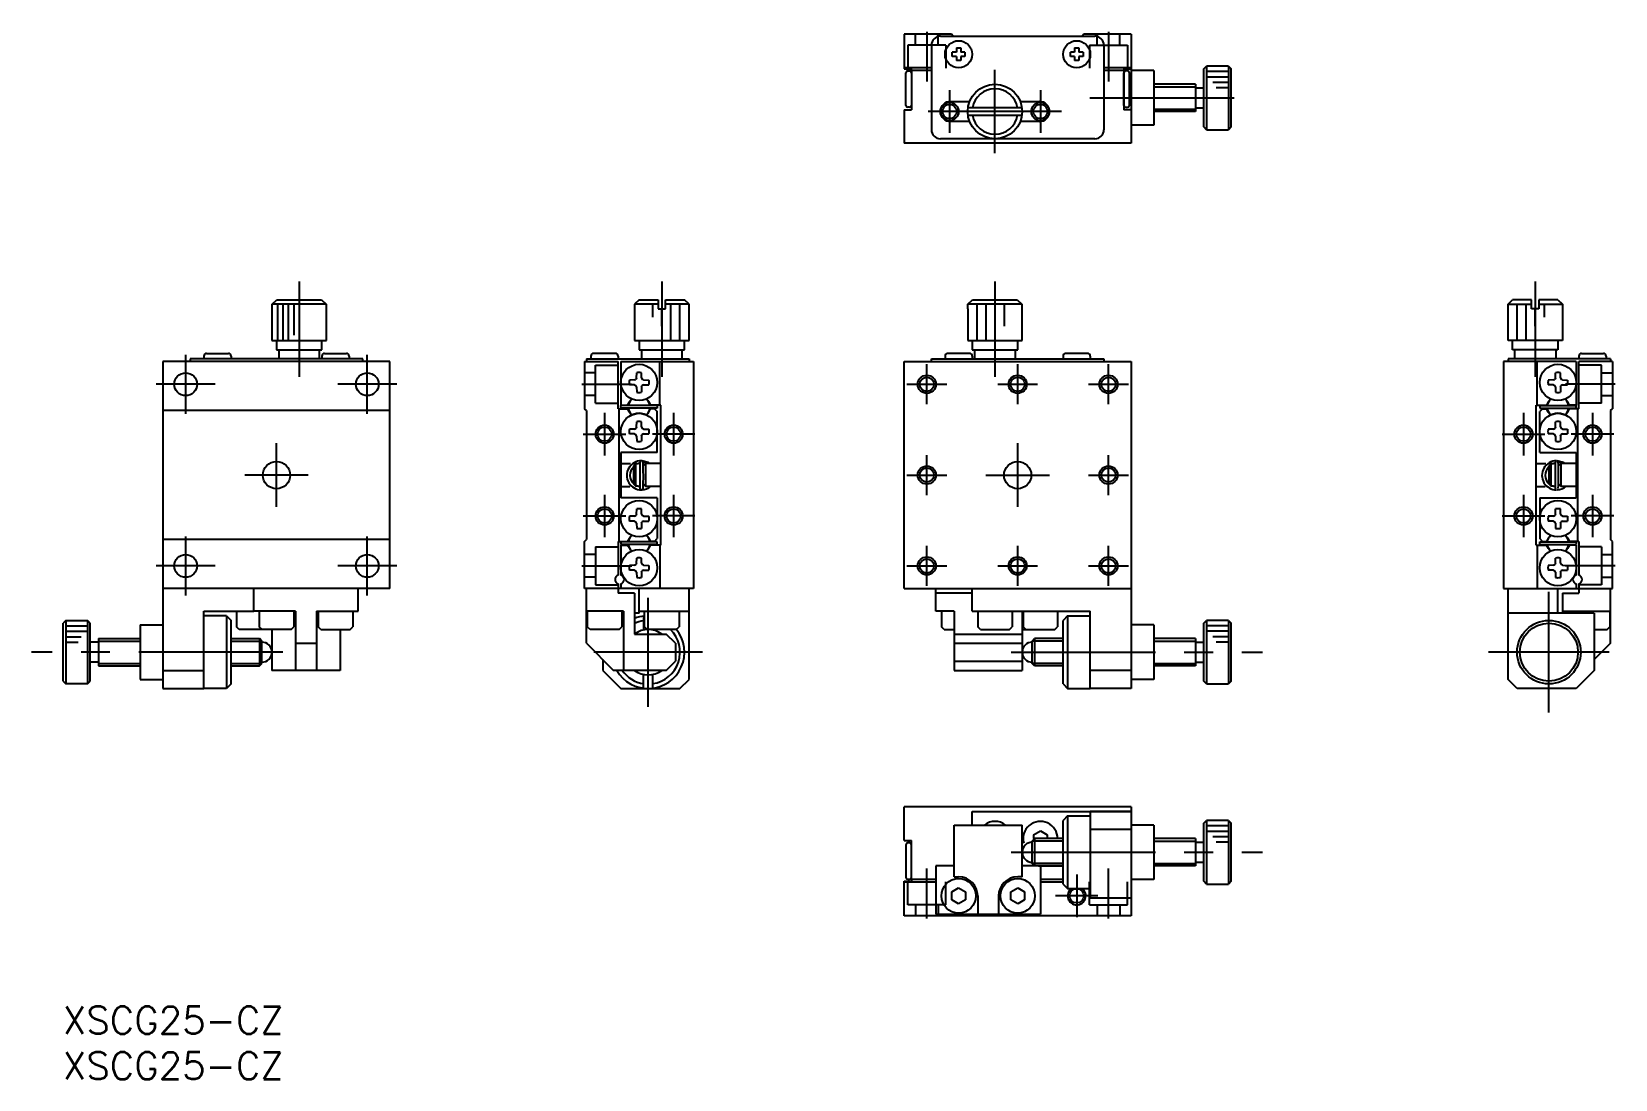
# Model space of a CAD drawing. Extents: x -3 to 171, y -8 to 107.
import ezdxf

# ---------------------------------------------------------------- set-up
doc = ezdxf.new("R2010")
doc.units = 0
doc.header["$LTSCALE"] = 0.5
doc.linetypes.add('CENTER', pattern=[50.8, 31.75, -6.35, 6.35, -6.35])
doc.linetypes.add('DASHED', pattern=[19.05, 12.7, -6.35])
for name, color, linetype in [('MSM_CENTER', 1, 'CENTER'), ('MSM_CONTINUOUS', 7, 'CONTINUOUS'), ('MSM_DASHED', 4, 'DASHED'), ('MSM_NARROW', 5, 'CONTINUOUS'), ('MSM_PART_NUMBER', 7, 'CONTINUOUS')]:
    doc.layers.add(name, color=color, linetype=linetype)
doc.styles.get("Standard").update_dxf_attribs({"font": 'txt.shx', "height": 3, "bigfont": 'bigfont.shx'})

# ---------------------------------------------------------------- blocks, each defined once
blk = doc.blocks.new('*U11')
at = {"layer": 'MSM_PART_NUMBER'}
blk.add_text('XSCG25-CZ', height=3, dxfattribs=at).set_placement((0, -3))
blk = doc.blocks.new('*U12')
at = {"layer": 'MSM_PART_NUMBER'}
blk.add_text('XSCG25-CZ', height=3, dxfattribs=at).set_placement((0, -8))

msp = doc.modelspace()

# ---------------------------------------------------------------- linework, layer by layer
at = {"layer": 'MSM_CENTER'}
for p, q in [((95.12, 107.35), (95.12, 101.86)), ((115.12, 107.35), (115.12, 101.86)), ((102.62, 93.96), (102.62, 103.16)), ((97.62, 100.9), (97.62, 96.22)), ((107.62, 100.9), (107.62, 96.22)), ((113.07, 100.06), (131.62, 100.06)), ((109.96, 98.56), (95.27, 98.56)), ((26, 79.83), (26, 69.33)), ((65.93, 79.83), (65.93, 69.33)), ((102.62, 79.83), (102.62, 69.33)), ((162.12, 79.83), (162.12, 69.33)), ((13.5, 65.28), (13.5, 71.78)), ((33.5, 65.28), (33.5, 71.78)), ((95.12, 66.33), (95.12, 70.73)), ((105.12, 66.33), (105.12, 70.73)), ((115.12, 66.33), (115.12, 70.73)), ((16.75, 68.53), (10.25, 68.53)), ((36.75, 68.53), (30.25, 68.53)), ((57.11, 68.53), (62.61, 68.53)), ((92.92, 68.53), (97.32, 68.53)), ((102.92, 68.53), (107.32, 68.53)), ((112.92, 68.53), (117.32, 68.53)), ((170.93, 68.53), (165.44, 68.53)), ((59.63, 65.37), (59.63, 60.69)), ((67.23, 65.37), (67.23, 60.69)), ((160.82, 65.37), (160.82, 60.69)), ((168.42, 65.37), (168.42, 60.69)), ((57.29, 63.03), (61.98, 63.03)), ((69.58, 63.03), (64.89, 63.03)), ((158.47, 63.03), (163.16, 63.03)), ((170.76, 63.03), (166.07, 63.03)), ((23.5, 55.03), (23.5, 62.03)), ((105.12, 55.03), (105.12, 62.03)), ((95.12, 56.33), (95.12, 60.73)), ((115.12, 56.33), (115.12, 60.73)), ((27, 58.53), (20, 58.53)), ((92.92, 58.53), (97.32, 58.53)), ((101.62, 58.53), (108.62, 58.53)), ((112.92, 58.53), (117.32, 58.53)), ((59.63, 56.37), (59.63, 51.69)), ((67.23, 56.37), (67.23, 51.69)), ((160.82, 56.37), (160.82, 51.69)), ((168.42, 56.37), (168.42, 51.69)), ((57.29, 54.03), (61.98, 54.03)), ((69.58, 54.03), (64.89, 54.03)), ((158.47, 54.03), (163.16, 54.03)), ((170.76, 54.03), (166.07, 54.03)), ((13.5, 45.28), (13.5, 51.78)), ((33.5, 45.28), (33.5, 51.78)), ((95.12, 46.33), (95.12, 50.73)), ((105.12, 46.33), (105.12, 50.73)), ((115.12, 46.33), (115.12, 50.73)), ((16.75, 48.53), (10.25, 48.53)), ((36.75, 48.53), (30.25, 48.53)), ((57.14, 48.53), (62.63, 48.53)), ((92.92, 48.53), (97.32, 48.53)), ((102.92, 48.53), (107.32, 48.53)), ((112.92, 48.53), (117.32, 48.53)), ((170.91, 48.53), (165.42, 48.53)), ((163.62, 32.38), (163.62, 45.68)), ((64.43, 33.03), (64.43, 45.03)), ((24.21, 39.03), (-3.46, 39.03)), ((70.43, 39.03), (58.43, 39.03)), ((104.41, 39.03), (132.07, 39.03)), ((170.27, 39.03), (156.97, 39.03)), ((104.41, 17), (132.07, 17)), ((95.12, 9.71), (95.12, 15.2)), ((111.62, 14.54), (111.62, 9.86)), ((115.12, 9.71), (115.12, 15.2)), ((113.96, 12.2), (109.27, 12.2))]:
    msp.add_line(p, q, dxfattribs=at)
at = {"layer": 'MSM_CONTINUOUS'}
for p, q in [((92.62, 107.06), (92.62, 103.26)), ((97.82, 107.06), (92.62, 107.06)), ((96.62, 106.86), (113.62, 106.86)), ((98.02, 106.86), (97.82, 107.06)), ((112.42, 107.06), (112.22, 106.86)), ((117.62, 107.06), (112.42, 107.06)), ((117.62, 107.06), (117.62, 95.06)), ((95.62, 105.86), (95.62, 96.56)), ((97.92, 104.61), (97.92, 105.11)), ((98.37, 105.11), (97.92, 105.11)), ((98.37, 105.56), (98.37, 105.11)), ((98.37, 105.56), (98.87, 105.56)), ((98.87, 105.56), (98.87, 105.11)), ((99.32, 105.11), (98.87, 105.11)), ((99.32, 105.11), (99.32, 104.61)), ((110.92, 104.61), (110.92, 105.11)), ((111.37, 105.11), (110.92, 105.11)), ((111.37, 105.56), (111.87, 105.56)), ((111.37, 105.56), (111.37, 105.11)), ((111.87, 105.56), (111.87, 105.11)), ((112.32, 105.11), (111.87, 105.11)), ((112.32, 105.11), (112.32, 104.61)), ((114.62, 105.86), (114.62, 96.56)), ((95.62, 103.36), (92.62, 103.36)), ((92.62, 103.26), (93.42, 103.26)), ((93.02, 103.03), (93.22, 103.03)), ((93.42, 103.06), (93.42, 103.26)), ((95.62, 103.06), (93.42, 103.06)), ((93.42, 103.06), (93.42, 98.76)), ((98.37, 104.61), (97.92, 104.61)), ((98.37, 104.61), (98.37, 104.16)), ((98.87, 104.16), (98.37, 104.16)), ((99.32, 104.61), (98.87, 104.61)), ((98.87, 104.61), (98.87, 104.16)), ((111.37, 104.61), (110.92, 104.61)), ((111.37, 104.61), (111.37, 104.16)), ((111.87, 104.16), (111.37, 104.16)), ((112.32, 104.61), (111.87, 104.61)), ((111.87, 104.61), (111.87, 104.16)), ((117.62, 103.36), (114.62, 103.36)), ((116.82, 103.06), (114.62, 103.06)), ((116.82, 103.26), (117.62, 103.26)), ((116.82, 103.26), (116.82, 98.76)), ((117.22, 103.03), (117.02, 103.03)), ((120.12, 103.06), (117.62, 103.06)), ((120.12, 103.06), (120.12, 97.06)), ((125.62, 103.26), (125.92, 103.56)), ((125.62, 96.86), (125.62, 103.26)), ((125.92, 103.56), (125.92, 96.56)), ((128.32, 103.56), (125.92, 103.56)), ((128.32, 103.56), (128.32, 96.56)), ((128.32, 103.56), (128.62, 103.26)), ((128.62, 96.86), (128.62, 103.26)), ((92.82, 99.23), (92.82, 102.83)), ((116.82, 99.23), (116.82, 102.83)), ((117.42, 99.23), (117.42, 102.83)), ((124.72, 101.56), (120.12, 101.56)), ((124.72, 101.56), (124.72, 98.56)), ((124.72, 101.16), (125.62, 101.16)), ((97.72, 99.66), (99.82, 99.66)), ((105.41, 99.66), (107.52, 99.66)), ((92.62, 98.76), (93.42, 98.76)), ((92.62, 98.76), (92.62, 95.06)), ((93.22, 99.03), (93.02, 99.03)), ((105.59, 98.96), (99.64, 98.96)), ((99.64, 98.16), (105.59, 98.16)), ((117.62, 98.76), (116.82, 98.76)), ((117.02, 99.03), (117.22, 99.03)), ((124.72, 98.56), (120.12, 98.56)), ((124.72, 98.96), (125.62, 98.96)), ((99.82, 97.46), (97.72, 97.46)), ((107.52, 97.46), (105.41, 97.46)), ((120.12, 97.06), (117.62, 97.06)), ((125.92, 96.56), (125.62, 96.86)), ((125.92, 96.56), (128.32, 96.56)), ((128.62, 96.86), (128.32, 96.56)), ((117.62, 95.06), (92.62, 95.06)), ((113.62, 95.56), (96.62, 95.56)), ((23, 76.83), (23, 73.33)), ((23, 76.83), (23.03, 76.83)), ((23.03, 77.33), (23.53, 77.83)), ((28.97, 77.33), (23.03, 77.33)), ((23.03, 76.83), (23.03, 77.33)), ((23.53, 77.83), (28.47, 77.83)), ((28.47, 77.83), (28.97, 77.33)), ((28.97, 77.33), (28.97, 76.83)), ((28.97, 76.83), (29, 76.83)), ((29, 73.33), (29, 76.83)), ((63.43, 77.83), (62.93, 77.33)), ((62.93, 77.33), (62.93, 73.33)), ((65.53, 77.33), (62.93, 77.33)), ((63.43, 77.83), (65.53, 77.83)), ((65.53, 77.83), (65.53, 76.83)), ((65.53, 76.83), (66.33, 76.83)), ((66.33, 77.83), (68.43, 77.83)), ((66.33, 76.83), (66.33, 77.83)), ((68.93, 77.33), (66.33, 77.33)), ((68.93, 77.33), (68.43, 77.83)), ((68.93, 73.33), (68.93, 77.33)), ((99.62, 76.83), (99.62, 73.33)), ((99.62, 76.83), (99.64, 76.83)), ((99.64, 77.33), (100.15, 77.83)), ((105.59, 77.33), (99.64, 77.33)), ((99.64, 76.83), (99.64, 77.33)), ((100.15, 77.83), (105.08, 77.83)), ((105.08, 77.83), (105.59, 77.33)), ((105.59, 77.33), (105.59, 76.83)), ((105.59, 76.83), (105.62, 76.83)), ((105.62, 73.33), (105.62, 76.83)), ((159.12, 77.33), (159.62, 77.83)), ((159.12, 73.33), (159.12, 77.33)), ((159.12, 77.33), (161.72, 77.33)), ((161.72, 77.83), (159.62, 77.83)), ((161.72, 76.83), (161.72, 77.83)), ((162.52, 76.83), (161.72, 76.83)), ((164.62, 77.83), (162.52, 77.83)), ((162.52, 77.83), (162.52, 76.83)), ((162.52, 77.33), (165.12, 77.33)), ((164.62, 77.83), (165.12, 77.33)), ((165.12, 77.33), (165.12, 73.33)), ((23, 73.33), (29, 73.33)), ((23.5, 73.33), (23.5, 72.33)), ((28.5, 72.33), (28.5, 73.33)), ((62.93, 73.33), (68.93, 73.33)), ((63.43, 73.33), (63.43, 72.33)), ((68.43, 72.33), (68.43, 73.33)), ((99.62, 73.33), (105.62, 73.33)), ((100.12, 73.33), (100.12, 72.33)), ((105.12, 72.33), (105.12, 73.33)), ((165.12, 73.33), (159.12, 73.33)), ((159.62, 72.33), (159.62, 73.33)), ((164.62, 73.33), (164.62, 72.33)), ((15.5, 71.63), (15.5, 71.33)), ((15.8, 71.93), (18.2, 71.93)), ((18.5, 71.63), (18.5, 71.33)), ((23.5, 72.33), (28.5, 72.33)), ((23.75, 72.33), (23.75, 71.33)), ((28.25, 71.33), (28.25, 72.33)), ((28.5, 71.63), (28.5, 71.33)), ((28.8, 71.93), (31.2, 71.93)), ((31.5, 71.63), (31.5, 71.33)), ((58.13, 71.63), (58.13, 71.33)), ((60.83, 71.93), (58.43, 71.93)), ((61.13, 71.63), (61.13, 71.33)), ((63.43, 72.33), (68.43, 72.33)), ((63.68, 72.33), (63.68, 71.33)), ((68.18, 71.33), (68.18, 72.33)), ((97.12, 71.63), (97.12, 71.33)), ((99.82, 71.93), (97.42, 71.93)), ((100.12, 72.33), (105.12, 72.33)), ((100.12, 71.63), (100.12, 71.33)), ((100.37, 72.33), (100.37, 71.33)), ((104.87, 71.33), (104.87, 72.33)), ((110.12, 71.63), (110.12, 71.33)), ((112.82, 71.93), (110.42, 71.93)), ((113.12, 71.63), (113.12, 71.33)), ((164.62, 72.33), (159.62, 72.33)), ((159.87, 71.33), (159.87, 72.33)), ((164.37, 72.33), (164.37, 71.33)), ((166.92, 71.63), (166.92, 71.33)), ((167.22, 71.93), (169.62, 71.93)), ((169.92, 71.63), (169.92, 71.33)), ((11, 71.03), (11, 35.03)), ((36, 71.03), (11, 71.03)), ((14, 71.33), (14, 71.03)), ((33, 71.33), (14, 71.33)), ((33, 71.03), (33, 71.33)), ((36, 46.03), (36, 71.03)), ((57.43, 71.03), (61.13, 71.03)), ((57.43, 71.03), (57.43, 65.83)), ((57.63, 71.33), (57.63, 71.03)), ((57.63, 71.33), (68.93, 71.33)), ((61.13, 65.83), (61.13, 71.03)), ((61.43, 71.03), (69.43, 71.03)), ((61.43, 71.03), (61.43, 66.23)), ((63.16, 69.23), (63.17, 69.8)), ((63.7, 69.23), (63.69, 69.8)), ((65.73, 66.23), (65.73, 71.03)), ((68.93, 71.33), (68.93, 71.03)), ((69.43, 71.03), (69.43, 46.03)), ((92.62, 71.03), (117.62, 71.03)), ((92.62, 46.03), (92.62, 71.03)), ((95.62, 71.03), (95.62, 71.33)), ((95.62, 71.33), (114.62, 71.33)), ((114.62, 71.33), (114.62, 71.03)), ((117.62, 71.03), (117.62, 35.03)), ((166.62, 71.03), (158.62, 71.03)), ((158.62, 71.03), (158.62, 46.03)), ((159.12, 71.33), (159.12, 71.03)), ((170.42, 71.33), (159.12, 71.33)), ((162.32, 66.23), (162.32, 71.03)), ((164.35, 69.23), (164.36, 69.8)), ((164.89, 69.23), (164.88, 69.8)), ((166.62, 71.03), (166.62, 66.23)), ((170.62, 71.03), (166.92, 71.03)), ((166.92, 65.83), (166.92, 71.03)), ((170.42, 71.33), (170.42, 71.03)), ((170.62, 71.03), (170.62, 65.83)), ((62.93, 69), (62.36, 68.99)), ((62.93, 68.46), (62.36, 68.47)), ((62.93, 69), (63.09, 69.07)), ((62.93, 68.46), (63.09, 68.39)), ((63.16, 69.23), (63.09, 69.07)), ((63.16, 68.23), (63.09, 68.39)), ((63.16, 68.23), (63.17, 67.66)), ((63.7, 68.23), (63.69, 67.66)), ((63.7, 69.23), (63.77, 69.07)), ((63.7, 68.23), (63.77, 68.39)), ((63.93, 69), (63.77, 69.07)), ((63.93, 68.46), (63.77, 68.39)), ((63.93, 69), (64.5, 68.99)), ((63.93, 68.46), (64.5, 68.47)), ((164.11, 69), (163.55, 68.99)), ((164.11, 68.46), (163.55, 68.47)), ((164.11, 69), (164.27, 69.07)), ((164.11, 68.46), (164.27, 68.39)), ((164.35, 69.23), (164.27, 69.07)), ((164.35, 68.23), (164.27, 68.39)), ((164.35, 68.23), (164.36, 67.66)), ((164.89, 68.23), (164.88, 67.66)), ((164.89, 69.23), (164.96, 69.07)), ((164.89, 68.23), (164.96, 68.39)), ((165.12, 69), (164.96, 69.07)), ((165.12, 68.46), (164.96, 68.39)), ((165.12, 69), (165.68, 68.99)), ((165.12, 68.46), (165.68, 68.47)), ((62.17, 66.23), (62.4, 66.63)), ((64.47, 66.63), (64.7, 66.23)), ((163.58, 66.63), (163.35, 66.23)), ((165.88, 66.23), (165.65, 66.63)), ((36, 65.63), (11, 65.63)), ((57.63, 65.63), (57.43, 65.83)), ((57.63, 65.63), (57.63, 51.43)), ((61.13, 65.83), (62.17, 65.83)), ((61.23, 51.23), (61.23, 65.83)), ((61.43, 66.23), (62.17, 66.23)), ((61.43, 65.88), (61.43, 66.18)), ((65.43, 66.18), (61.43, 66.18)), ((65.43, 65.88), (61.43, 65.88)), ((62.4, 65.43), (62.17, 65.83)), ((64.47, 65.43), (64.7, 65.83)), ((65.83, 66.23), (64.7, 66.23)), ((65.13, 65.83), (64.7, 65.83)), ((65.13, 65.83), (65.43, 65.53)), ((65.43, 66.18), (65.43, 65.88)), ((65.43, 61.03), (65.43, 65.53)), ((65.83, 50.83), (65.83, 66.23)), ((162.22, 66.23), (163.35, 66.23)), ((162.22, 50.83), (162.22, 66.23)), ((162.62, 66.18), (162.62, 65.88)), ((162.62, 66.18), (166.62, 66.18)), ((162.62, 65.88), (166.62, 65.88)), ((162.92, 65.83), (162.62, 65.53)), ((162.62, 61.03), (162.62, 65.53)), ((162.92, 65.83), (163.35, 65.83)), ((163.58, 65.43), (163.35, 65.83)), ((165.65, 65.43), (165.88, 65.83)), ((166.62, 66.23), (165.88, 66.23)), ((166.92, 65.83), (165.88, 65.83)), ((166.62, 65.88), (166.62, 66.18)), ((166.82, 51.23), (166.82, 65.83)), ((170.42, 65.63), (170.62, 65.83)), ((170.42, 65.63), (170.42, 51.43)), ((62.93, 63.6), (62.36, 63.59)), ((62.93, 63.06), (62.36, 63.07)), ((62.93, 63.6), (63.09, 63.67)), ((62.93, 63.06), (63.09, 62.99)), ((63.16, 63.83), (63.09, 63.67)), ((63.16, 62.83), (63.09, 62.99)), ((63.16, 63.83), (63.17, 64.4)), ((63.16, 62.83), (63.17, 62.26)), ((63.7, 63.83), (63.69, 64.4)), ((63.7, 62.83), (63.69, 62.26)), ((63.7, 63.83), (63.77, 63.67)), ((63.7, 62.83), (63.77, 62.99)), ((63.93, 63.6), (63.77, 63.67)), ((63.93, 63.06), (63.77, 62.99)), ((63.93, 63.6), (64.5, 63.59)), ((63.93, 63.06), (64.5, 63.07)), ((164.11, 63.6), (163.55, 63.59)), ((164.11, 63.06), (163.55, 63.07)), ((164.11, 63.6), (164.27, 63.67)), ((164.11, 63.06), (164.27, 62.99)), ((164.35, 63.83), (164.27, 63.67)), ((164.35, 62.83), (164.27, 62.99)), ((164.35, 63.83), (164.36, 64.4)), ((164.35, 62.83), (164.36, 62.26)), ((164.89, 63.83), (164.88, 64.4)), ((164.89, 62.83), (164.88, 62.26)), ((164.89, 63.83), (164.96, 63.67)), ((164.89, 62.83), (164.96, 62.99)), ((165.12, 63.6), (164.96, 63.67)), ((165.12, 63.06), (164.96, 62.99)), ((165.12, 63.6), (165.68, 63.59)), ((165.12, 63.06), (165.68, 63.07)), ((61.43, 61.03), (61.43, 56.03)), ((65.43, 61.03), (61.43, 61.03)), ((62.49, 59.78), (61.43, 59.78)), ((63.03, 59.75), (62.83, 59.54)), ((62.83, 59.54), (62.83, 57.56)), ((63.03, 59.75), (63.03, 57.35)), ((63.33, 59.75), (63.03, 59.75)), ((63.33, 59.8), (63.33, 59.75)), ((63.53, 59.8), (63.33, 59.8)), ((63.54, 60), (63.52, 59.88)), ((63.52, 59.88), (63.52, 59.8)), ((63.53, 59.89), (63.53, 57.11)), ((63.54, 59.8), (63.53, 59.8)), ((63.53, 59.8), (63.53, 57.3)), ((63.61, 60.08), (63.54, 60)), ((63.71, 60.1), (63.61, 60.08)), ((63.81, 60.06), (63.71, 60.1)), ((64.42, 59.91), (63.73, 60.1)), ((63.87, 59.98), (63.81, 60.06)), ((63.89, 59.89), (63.88, 59.89)), ((63.93, 59.91), (63.89, 59.89)), ((64.13, 59.8), (63.89, 59.56)), ((63.96, 59.92), (63.93, 59.91)), ((63.99, 59.93), (63.96, 59.92)), ((64.02, 59.94), (63.99, 59.93)), ((64.05, 59.94), (64.02, 59.94)), ((64.09, 59.95), (64.05, 59.94)), ((64.12, 59.95), (64.09, 59.95)), ((64.15, 59.95), (64.12, 59.95)), ((64.13, 59.8), (64.13, 57.3)), ((65.83, 59.8), (64.13, 59.8)), ((64.19, 59.95), (64.15, 59.95)), ((64.22, 59.95), (64.19, 59.95)), ((64.25, 59.95), (64.22, 59.95)), ((64.29, 59.95), (64.25, 59.95)), ((64.32, 59.94), (64.29, 59.95)), ((64.35, 59.93), (64.32, 59.94)), ((64.38, 59.92), (64.35, 59.93)), ((64.41, 59.91), (64.38, 59.92)), ((64.45, 59.9), (64.41, 59.91)), ((64.48, 59.88), (64.45, 59.9)), ((64.5, 59.87), (64.48, 59.88)), ((64.53, 59.85), (64.5, 59.87)), ((64.52, 59.81), (64.51, 59.8)), ((64.54, 59.84), (64.52, 59.8)), ((64.53, 59.82), (64.52, 59.82)), ((64.52, 59.82), (64.52, 59.81)), ((64.52, 59.81), (64.52, 59.81)), ((64.53, 59.85), (64.53, 59.85)), ((64.53, 59.85), (64.53, 59.85)), ((64.53, 59.85), (64.53, 59.84)), ((64.59, 59.8), (64.53, 59.84)), ((64.53, 59.84), (64.53, 59.84)), ((64.53, 59.84), (64.53, 59.83)), ((64.53, 59.84), (64.53, 59.84)), ((64.53, 59.83), (64.53, 59.83)), ((64.53, 59.83), (64.53, 59.82)), ((64.54, 59.85), (64.54, 59.84)), ((163.27, 59.78), (162.22, 59.78)), ((162.62, 61.03), (166.62, 61.03)), ((163.82, 59.75), (163.62, 59.54)), ((163.62, 59.54), (163.62, 57.56)), ((163.82, 59.75), (163.82, 57.35)), ((164.12, 59.75), (163.82, 59.75)), ((164.12, 59.8), (164.12, 59.75)), ((164.32, 59.8), (164.12, 59.8)), ((164.33, 60), (164.3, 59.88)), ((164.3, 59.88), (164.3, 59.8)), ((164.31, 59.89), (164.31, 57.11)), ((164.32, 59.8), (164.32, 59.8)), ((164.32, 59.8), (164.32, 57.3)), ((164.4, 60.08), (164.33, 60)), ((164.5, 60.1), (164.4, 60.08)), ((164.59, 60.06), (164.5, 60.1)), ((165.2, 59.91), (164.51, 60.1)), ((164.65, 59.98), (164.59, 60.06)), ((164.68, 59.89), (164.67, 59.89)), ((164.71, 59.91), (164.68, 59.89)), ((164.92, 59.8), (164.68, 59.56)), ((164.74, 59.92), (164.71, 59.91)), ((164.77, 59.93), (164.74, 59.92)), ((164.8, 59.94), (164.77, 59.93)), ((164.84, 59.94), (164.8, 59.94)), ((164.87, 59.95), (164.84, 59.94)), ((164.9, 59.95), (164.87, 59.95)), ((164.94, 59.95), (164.9, 59.95)), ((164.92, 59.8), (164.92, 57.3)), ((166.62, 59.8), (164.92, 59.8)), ((164.97, 59.95), (164.94, 59.95)), ((165, 59.95), (164.97, 59.95)), ((165.04, 59.95), (165, 59.95)), ((165.07, 59.95), (165.04, 59.95)), ((165.1, 59.94), (165.07, 59.95)), ((165.13, 59.93), (165.1, 59.94)), ((165.17, 59.92), (165.13, 59.93)), ((165.2, 59.91), (165.17, 59.92)), ((165.23, 59.9), (165.2, 59.91)), ((165.26, 59.88), (165.23, 59.9)), ((165.29, 59.87), (165.26, 59.88)), ((165.32, 59.85), (165.29, 59.87)), ((165.31, 59.82), (165.3, 59.81)), ((165.3, 59.81), (165.3, 59.81)), ((165.3, 59.81), (165.3, 59.8)), ((165.32, 59.84), (165.31, 59.8)), ((165.32, 59.84), (165.31, 59.84)), ((165.31, 59.84), (165.31, 59.83)), ((165.31, 59.83), (165.31, 59.83)), ((165.31, 59.83), (165.31, 59.82)), ((165.31, 59.82), (165.31, 59.82)), ((165.32, 59.85), (165.32, 59.84)), ((165.32, 59.85), (165.32, 59.85)), ((165.32, 59.85), (165.32, 59.85)), ((165.32, 59.85), (165.32, 59.84)), ((165.38, 59.8), (165.32, 59.84)), ((165.32, 59.84), (165.32, 59.84)), ((166.62, 61.03), (166.62, 56.03)), ((62.83, 57.56), (63.03, 57.35)), ((163.62, 57.56), (163.82, 57.35)), ((61.43, 57.28), (62.42, 57.28)), ((65.43, 56.03), (61.43, 56.03)), ((63.03, 57.35), (63.33, 57.35)), ((63.33, 57.3), (63.18, 57.35)), ((63.2, 57.34), (63.2, 57.35)), ((63.21, 57.35), (63.21, 57.34)), ((63.26, 57.35), (63.25, 57.34)), ((63.25, 57.34), (63.25, 57.32)), ((63.33, 57.35), (63.33, 57.3)), ((63.51, 57.26), (63.33, 57.3)), ((63.33, 57.3), (63.53, 57.3)), ((63.4, 57.3), (63.42, 57.28)), ((63.51, 57.3), (63.52, 57.19)), ((63.52, 57.19), (63.52, 57.09)), ((63.52, 57.09), (63.55, 56.99)), ((63.53, 57.3), (63.54, 57.31)), ((63.55, 56.99), (63.63, 56.92)), ((63.63, 56.92), (63.73, 56.9)), ((63.73, 56.9), (63.83, 56.95)), ((63.83, 56.95), (63.87, 57.04)), ((63.89, 57.54), (64.13, 57.3)), ((64.02, 57.41), (63.89, 57.4)), ((64.04, 57.39), (63.89, 57.33)), ((64.13, 57.3), (65.83, 57.3)), ((65.43, 56.03), (65.43, 51.53)), ((162.22, 57.28), (163.2, 57.28)), ((162.62, 56.03), (166.62, 56.03)), ((162.62, 56.03), (162.62, 51.53)), ((163.82, 57.35), (164.12, 57.35)), ((164.12, 57.3), (163.96, 57.35)), ((163.98, 57.34), (163.99, 57.35)), ((163.99, 57.35), (163.99, 57.34)), ((164.04, 57.34), (164.03, 57.32)), ((164.04, 57.35), (164.04, 57.34)), ((164.12, 57.35), (164.12, 57.3)), ((164.3, 57.26), (164.12, 57.3)), ((164.12, 57.3), (164.32, 57.3)), ((164.18, 57.3), (164.2, 57.28)), ((164.3, 57.3), (164.3, 57.19)), ((164.3, 57.19), (164.31, 57.09)), ((164.31, 57.09), (164.33, 56.99)), ((164.32, 57.3), (164.32, 57.31)), ((164.82, 57.39), (164.67, 57.33)), ((164.68, 57.54), (164.92, 57.3)), ((164.8, 57.41), (164.68, 57.4)), ((164.92, 57.3), (166.62, 57.3)), ((62.93, 54), (63.09, 54.07)), ((63.16, 54.23), (63.09, 54.07)), ((63.16, 54.23), (63.17, 54.8)), ((63.7, 54.23), (63.69, 54.8)), ((63.7, 54.23), (63.77, 54.07)), ((63.93, 54), (63.77, 54.07)), ((164.11, 54), (164.27, 54.07)), ((164.35, 54.23), (164.27, 54.07)), ((164.35, 54.23), (164.36, 54.8)), ((164.89, 54.23), (164.88, 54.8)), ((164.89, 54.23), (164.96, 54.07)), ((165.12, 54), (164.96, 54.07)), ((62.93, 54), (62.36, 53.99)), ((62.93, 53.46), (62.36, 53.47)), ((62.93, 53.46), (63.09, 53.39)), ((63.16, 53.23), (63.09, 53.39)), ((63.16, 53.23), (63.17, 52.66)), ((63.7, 53.23), (63.69, 52.66)), ((63.7, 53.23), (63.77, 53.39)), ((63.93, 53.46), (63.77, 53.39)), ((63.93, 54), (64.5, 53.99)), ((63.93, 53.46), (64.5, 53.47)), ((164.11, 54), (163.55, 53.99)), ((164.11, 53.46), (163.55, 53.47)), ((164.11, 53.46), (164.27, 53.39)), ((164.35, 53.23), (164.27, 53.39)), ((164.35, 53.23), (164.36, 52.66)), ((164.89, 53.23), (164.88, 52.66)), ((164.89, 53.23), (164.96, 53.39)), ((165.12, 53.46), (164.96, 53.39)), ((165.12, 54), (165.68, 53.99)), ((165.12, 53.46), (165.68, 53.47)), ((36, 51.43), (11, 51.43)), ((57.43, 51.23), (57.63, 51.43)), ((57.43, 46.03), (57.43, 51.23)), ((61.13, 51.23), (62.17, 51.23)), ((61.13, 51.23), (61.13, 47.51)), ((61.43, 51.18), (61.43, 50.88)), ((65.43, 51.18), (61.43, 51.18)), ((65.43, 50.88), (61.43, 50.88)), ((61.43, 50.83), (62.17, 50.83)), ((61.43, 50.83), (61.43, 47.51)), ((62.4, 51.63), (62.17, 51.23)), ((62.17, 50.83), (62.4, 50.43)), ((64.47, 51.63), (64.7, 51.23)), ((64.47, 50.43), (64.7, 50.83)), ((65.13, 51.23), (64.7, 51.23)), ((65.83, 50.83), (64.7, 50.83)), ((65.13, 51.23), (65.43, 51.53)), ((65.43, 50.88), (65.43, 51.18)), ((65.73, 50.83), (65.73, 46.03)), ((162.22, 50.83), (163.35, 50.83)), ((162.32, 50.83), (162.32, 46.03)), ((162.92, 51.23), (162.62, 51.53)), ((162.62, 50.88), (162.62, 51.18)), ((162.62, 51.18), (166.62, 51.18)), ((162.62, 50.88), (166.62, 50.88)), ((162.92, 51.23), (163.35, 51.23)), ((163.58, 51.63), (163.35, 51.23)), ((163.58, 50.43), (163.35, 50.83)), ((165.65, 51.63), (165.88, 51.23)), ((165.88, 50.83), (165.65, 50.43)), ((166.92, 51.23), (165.88, 51.23)), ((166.62, 50.83), (165.88, 50.83)), ((166.62, 51.18), (166.62, 50.88)), ((166.62, 50.83), (166.62, 47.51)), ((166.92, 51.23), (166.92, 47.51)), ((170.62, 51.23), (170.42, 51.43)), ((170.62, 46.03), (170.62, 51.23)), ((63.16, 48.83), (63.09, 48.67)), ((63.16, 48.83), (63.17, 49.4)), ((63.7, 48.83), (63.69, 49.4)), ((63.7, 48.83), (63.77, 48.67)), ((164.35, 48.83), (164.27, 48.67)), ((164.35, 48.83), (164.36, 49.4)), ((164.89, 48.83), (164.88, 49.4)), ((164.89, 48.83), (164.96, 48.67)), ((62.93, 48.6), (62.36, 48.59)), ((62.93, 48.06), (62.36, 48.07)), ((62.93, 48.6), (63.09, 48.67)), ((62.93, 48.06), (63.09, 47.99)), ((63.16, 47.83), (63.09, 47.99)), ((63.16, 47.83), (63.17, 47.26)), ((63.7, 47.83), (63.69, 47.26)), ((63.7, 47.83), (63.77, 47.99)), ((63.93, 48.6), (63.77, 48.67)), ((63.93, 48.06), (63.77, 47.99)), ((63.93, 48.6), (64.5, 48.59)), ((63.93, 48.06), (64.5, 48.07)), ((164.11, 48.6), (163.55, 48.59)), ((164.11, 48.06), (163.55, 48.07)), ((164.11, 48.6), (164.27, 48.67)), ((164.11, 48.06), (164.27, 47.99)), ((164.35, 47.83), (164.27, 47.99)), ((164.35, 47.83), (164.36, 47.26)), ((164.89, 47.83), (164.88, 47.26)), ((164.89, 47.83), (164.96, 47.99)), ((165.12, 48.6), (164.96, 48.67)), ((165.12, 48.06), (164.96, 47.99)), ((165.12, 48.6), (165.68, 48.59)), ((165.12, 48.06), (165.68, 48.07)), ((36, 46.03), (11, 46.03)), ((21.01, 43.53), (21.01, 46.03)), ((32.51, 43.53), (32.51, 46.03)), ((69.43, 46.03), (57.43, 46.03)), ((57.63, 40.03), (57.63, 46.03)), ((61.13, 46.55), (61.13, 45.53)), ((62.93, 45.53), (61.13, 45.53)), ((61.43, 46.55), (61.43, 46.03)), ((62.93, 45.53), (62.93, 41.03)), ((63.43, 43.33), (63.43, 46.03)), ((68.93, 36.03), (68.93, 46.03)), ((92.62, 46.03), (117.62, 46.03)), ((96.11, 43.53), (96.11, 46.03)), ((100.12, 45.53), (96.11, 45.53)), ((100.12, 43.53), (100.12, 46.03)), ((158.62, 46.03), (170.62, 46.03)), ((159.12, 36.03), (159.12, 46.03)), ((164.62, 43.33), (164.62, 46.03)), ((165.12, 45.53), (166.92, 45.53)), ((165.12, 45.53), (165.12, 43.33)), ((166.62, 46.55), (166.62, 46.03)), ((166.92, 46.55), (166.92, 45.53)), ((170.42, 40.03), (170.42, 46.03)), ((0.3, 42.53), (0, 42.23)), ((0, 35.83), (0, 42.23)), ((0.3, 42.53), (0.3, 35.53)), ((0.3, 42.53), (2.7, 42.53)), ((2.7, 42.53), (2.7, 35.53)), ((3, 42.23), (2.7, 42.53)), ((3, 35.83), (3, 42.23)), ((8.5, 42.03), (8.5, 36.03)), ((8.5, 42.03), (11, 42.03)), ((15.5, 35.03), (15.5, 43.53)), ((15.5, 43.53), (21.01, 43.53)), ((18, 43.03), (15.5, 43.03)), ((18, 43.03), (18, 35.03)), ((18, 43.03), (18.5, 42.53)), ((18.5, 35.53), (18.5, 42.53)), ((19.1, 43.53), (19.1, 41.83)), ((25.61, 43.53), (21.01, 43.53)), ((21.61, 43.53), (21.61, 41.83)), ((25.41, 43.53), (25.41, 41.83)), ((25.61, 43.53), (25.61, 37.03)), ((27.91, 43.53), (32.51, 43.53)), ((27.91, 43.53), (27.91, 37.03)), ((28.1, 43.53), (28.1, 41.83)), ((31.9, 43.53), (31.9, 41.83)), ((61.73, 43.53), (57.63, 43.53)), ((57.73, 43.53), (57.73, 41.83)), ((61.53, 43.53), (61.53, 41.83)), ((61.73, 43.53), (61.73, 37.03)), ((63.43, 43.33), (62.93, 43.33)), ((63.43, 43.53), (68.93, 43.53)), ((63.93, 43), (63.93, 41.48)), ((64.03, 41.83), (64.03, 43.53)), ((67.83, 43.53), (67.83, 41.83)), ((98.11, 43.53), (96.11, 43.53)), ((96.72, 43.53), (96.72, 41.83)), ((98.11, 43.53), (98.11, 37.03)), ((100.12, 43.53), (113.12, 43.53)), ((100.72, 43.53), (100.72, 41.83)), ((104.52, 43.53), (104.52, 41.83)), ((105.62, 43.53), (105.62, 37.03)), ((105.72, 43.53), (105.72, 41.83)), ((109.52, 43.53), (109.52, 41.83)), ((110.62, 43.03), (110.12, 42.53)), ((110.12, 35.53), (110.12, 42.53)), ((110.62, 43.03), (110.62, 35.03)), ((110.62, 43.03), (113.12, 43.03)), ((113.12, 35.03), (113.12, 43.53)), ((120.12, 42.03), (117.62, 42.03)), ((120.12, 42.03), (120.12, 36.03)), ((125.62, 42.23), (125.92, 42.53)), ((125.62, 35.83), (125.62, 42.23)), ((128.32, 42.53), (125.92, 42.53)), ((125.92, 42.53), (125.92, 35.53)), ((128.32, 42.53), (128.62, 42.23)), ((128.32, 42.53), (128.32, 35.53)), ((128.62, 35.83), (128.62, 42.23)), ((168.62, 43.33), (159.12, 43.33)), ((165.12, 43.53), (170.42, 43.53)), ((166.32, 43.53), (166.32, 43.33)), ((166.52, 43.53), (166.52, 43.33)), ((168.62, 43.33), (168.62, 37.03)), ((170.32, 43.53), (170.32, 41.83)), ((3.9, 40.13), (3, 40.13)), ((3.9, 40.53), (8.5, 40.53)), ((3.9, 40.53), (3.9, 37.53)), ((18.5, 40.53), (21.63, 40.53)), ((19.4, 41.53), (19.1, 41.83)), ((25.11, 41.53), (19.4, 41.53)), ((21.91, 41.53), (21.61, 41.83)), ((21.9, 40.26), (21.63, 40.53)), ((21.63, 40.53), (21.63, 37.53)), ((21.9, 37.8), (21.9, 40.26)), ((23, 41.53), (23, 37.03)), ((25.11, 41.53), (25.41, 41.83)), ((28.4, 41.53), (28.1, 41.83)), ((28.4, 41.53), (31.6, 41.53)), ((30.51, 41.53), (30.51, 37.03)), ((31.6, 41.53), (31.9, 41.83)), ((58.03, 41.53), (57.73, 41.83)), ((61.23, 41.53), (58.03, 41.53)), ((61.23, 41.53), (61.53, 41.83)), ((62.93, 41.03), (66.43, 41.03)), ((64.33, 41.53), (64.03, 41.83)), ((67.53, 41.53), (64.33, 41.53)), ((64.93, 41.53), (64.93, 41.48)), ((67.43, 40.03), (66.43, 41.03)), ((67.53, 41.53), (67.83, 41.83)), ((97.02, 41.53), (96.72, 41.83)), ((97.02, 41.53), (98.11, 41.53)), ((98.11, 41.03), (105.62, 41.03)), ((101.02, 41.53), (100.72, 41.83)), ((101.02, 41.53), (104.22, 41.53)), ((104.22, 41.53), (104.52, 41.83)), ((105.62, 41.53), (109.22, 41.53)), ((106.02, 41.53), (105.72, 41.83)), ((106.72, 40.26), (106.99, 40.53)), ((106.72, 37.8), (106.72, 40.26)), ((106.99, 40.53), (106.99, 37.53)), ((110.12, 40.53), (106.99, 40.53)), ((109.22, 41.53), (109.52, 41.83)), ((124.72, 40.53), (120.12, 40.53)), ((124.72, 40.53), (124.72, 37.53)), ((124.72, 40.13), (125.62, 40.13)), ((168.62, 41.53), (170.02, 41.53)), ((170.02, 41.53), (170.32, 41.83)), ((25.61, 40.03), (27.91, 40.03)), ((57.63, 40.03), (60.63, 37.03)), ((67.43, 40.03), (67.43, 38.03)), ((98.11, 40.03), (105.62, 40.03)), ((170.42, 40.03), (168.62, 38.23)), ((3.9, 37.93), (3, 37.93)), ((3.9, 37.53), (8.5, 37.53)), ((11, 37.03), (15.5, 37.03)), ((18.5, 37.53), (21.63, 37.53)), ((21.63, 37.53), (21.9, 37.8)), ((30.51, 37.03), (23, 37.03)), ((59.43, 38.23), (59.43, 37.03)), ((59.43, 37.03), (61.43, 35.03)), ((66.43, 37.03), (60.63, 37.03)), ((66.43, 37.03), (67.43, 38.03)), ((98.11, 38.03), (105.62, 38.03)), ((98.11, 37.03), (105.62, 37.03)), ((106.99, 37.53), (106.72, 37.8)), ((110.12, 37.53), (106.99, 37.53)), ((117.62, 37.03), (113.12, 37.03)), ((124.72, 37.53), (120.12, 37.53)), ((124.72, 37.93), (125.62, 37.93)), ((168.62, 37.03), (166.62, 35.03)), ((0, 35.83), (0.3, 35.53)), ((2.7, 35.53), (0.3, 35.53)), ((2.7, 35.53), (3, 35.83)), ((8.5, 36.03), (11, 36.03)), ((11, 35.03), (15.5, 35.03)), ((18, 35.03), (15.5, 35.03)), ((18.5, 35.53), (18, 35.03)), ((61.43, 35.03), (67.93, 35.03)), ((63.93, 35.06), (63.93, 36.58)), ((64.93, 35.06), (64.93, 36.58)), ((67.93, 35.03), (68.93, 36.03)), ((110.12, 35.53), (110.62, 35.03)), ((110.62, 35.03), (113.12, 35.03)), ((117.62, 35.03), (113.12, 35.03)), ((120.12, 36.03), (117.62, 36.03)), ((125.92, 35.53), (125.62, 35.83)), ((125.92, 35.53), (128.32, 35.53)), ((128.62, 35.83), (128.32, 35.53)), ((160.12, 35.03), (159.12, 36.03)), ((166.62, 35.03), (160.12, 35.03)), ((117.62, 22), (92.62, 22)), ((92.62, 18.3), (92.62, 22)), ((100.12, 21.5), (117.62, 21.5)), ((100.12, 20), (100.12, 21.5)), ((110.62, 21), (110.12, 20.5)), ((110.62, 21), (113.12, 21)), ((110.62, 21), (110.62, 13)), ((113.12, 21.5), (113.12, 12)), ((117.62, 21.5), (113.12, 21.5)), ((117.62, 22), (117.62, 10)), ((98.12, 14.3), (98.12, 20)), ((98.12, 20), (105.62, 20)), ((105.62, 14.3), (105.62, 20)), ((106.87, 18.93), (107.62, 19.37)), ((107.62, 19.37), (108.37, 18.93)), ((110.12, 13.5), (110.12, 20.5)), ((117.62, 19.5), (113.12, 19.5)), ((120.12, 20), (117.62, 20)), ((120.12, 20), (120.12, 14)), ((125.62, 20.2), (125.92, 20.5)), ((125.62, 13.8), (125.62, 20.2)), ((125.92, 20.5), (125.92, 13.5)), ((128.32, 20.5), (125.92, 20.5)), ((128.32, 20.5), (128.32, 13.5)), ((128.32, 20.5), (128.62, 20.2)), ((128.62, 13.8), (128.62, 20.2)), ((92.62, 18.3), (93.42, 18.3)), ((92.82, 17.83), (92.82, 14.23)), ((93.22, 18.03), (93.02, 18.03)), ((93.42, 14), (93.42, 18.3)), ((106.72, 18.23), (106.99, 18.5)), ((106.72, 15.77), (106.72, 18.23)), ((106.87, 18.93), (106.87, 18.5)), ((106.99, 18.5), (106.99, 15.5)), ((110.12, 18.5), (106.99, 18.5)), ((108.37, 18.93), (108.37, 18.5)), ((124.72, 18.5), (120.12, 18.5)), ((124.72, 18.5), (124.72, 15.5)), ((124.72, 18.1), (125.62, 18.1)), ((106.99, 15.5), (106.72, 15.77)), ((124.72, 15.9), (125.62, 15.9)), ((93.02, 14.03), (93.22, 14.03)), ((96.12, 14), (93.42, 14)), ((93.42, 14), (93.42, 13.8)), ((98.12, 15.5), (96.12, 15.5)), ((96.12, 15.5), (96.12, 10.2)), ((98.12, 14.3), (98.62, 14.3)), ((105.62, 14.3), (105.12, 14.3)), ((107.62, 15.5), (105.62, 15.5)), ((110.12, 15.5), (106.99, 15.5)), ((107.41, 15.5), (110.12, 15.5)), ((107.62, 15.5), (107.62, 10.2)), ((110.12, 14), (107.62, 14)), ((120.12, 14), (117.62, 14)), ((124.72, 15.5), (120.12, 15.5)), ((92.62, 10), (92.62, 13.8)), ((92.62, 13.8), (93.42, 13.8)), ((96.12, 13.7), (92.62, 13.7)), ((97.87, 12.63), (98.62, 13.07)), ((97.87, 11.77), (97.87, 12.63)), ((98.62, 13.07), (99.37, 12.63)), ((99.37, 12.63), (99.37, 11.77)), ((104.37, 12.63), (105.12, 13.07)), ((104.37, 11.77), (104.37, 12.63)), ((105.12, 13.07), (105.87, 12.63)), ((105.87, 12.63), (105.87, 11.77)), ((110.12, 13.7), (107.62, 13.7)), ((110.12, 13.5), (110.62, 13)), ((110.62, 13), (113.12, 13)), ((125.92, 13.5), (125.62, 13.8)), ((125.92, 13.5), (128.32, 13.5)), ((128.62, 13.8), (128.32, 13.5)), ((98.62, 11.33), (97.87, 11.77)), ((99.37, 11.77), (98.62, 11.33)), ((100.72, 12.2), (100.72, 10.2)), ((103.02, 12.2), (103.02, 10.2)), ((105.12, 11.33), (104.37, 11.77)), ((105.87, 11.77), (105.12, 11.33)), ((113.12, 12), (117.62, 12)), ((117.62, 10), (92.62, 10)), ((96.12, 10.2), (107.62, 10.2))]:
    msp.add_line(p, q, dxfattribs=at)
for centre, radius in [((98.62, 104.86), 1.5), ((111.62, 104.86), 1.5), ((102.62, 98.56), 3), ((97.62, 98.56), 0.783), ((107.62, 98.56), 0.783), ((13.5, 68.53), 1.25), ((33.5, 68.53), 1.25), ((63.43, 68.73), 2), ((164.62, 68.73), 2), ((95.12, 68.53), 0.783), ((105.12, 68.53), 0.783), ((115.12, 68.53), 0.783), ((63.43, 63.33), 2), ((164.62, 63.33), 2), ((59.63, 63.03), 0.783), ((67.23, 63.03), 0.783), ((160.82, 63.03), 0.783), ((168.42, 63.03), 0.783), ((23.5, 58.53), 1.5), ((95.12, 58.53), 0.783), ((105.12, 58.53), 1.5), ((115.12, 58.53), 0.783), ((59.63, 54.03), 0.783), ((63.43, 53.73), 2), ((67.23, 54.03), 0.783), ((160.82, 54.03), 0.783), ((164.62, 53.73), 2), ((168.42, 54.03), 0.783), ((13.5, 48.53), 1.25), ((33.5, 48.53), 1.25), ((63.43, 48.33), 2), ((95.12, 48.53), 0.783), ((105.12, 48.53), 0.783), ((115.12, 48.53), 0.783), ((164.62, 48.33), 2), ((163.62, 39.03), 3.5), ((163.62, 39.03), 3.2), ((98.62, 12.2), 1.9), ((105.12, 12.2), 1.9), ((111.62, 12.2), 0.783)]:
    msp.add_circle(centre, radius, dxfattribs=at)
for centre, radius, start, end in [((96.62, 105.86), 1, 90, 180), ((113.62, 105.86), 1, 0, 90), ((93.02, 102.83), 0.2, 90, 180), ((93.22, 102.83), 0.2, 0, 90), ((117.02, 102.83), 0.2, 90, 180), ((117.22, 102.83), 0.2, 0, 90), ((97.72, 98.56), 1.1, 90, 270), ((102.62, 98.56), 2.5, 9.2069, 170.7931), ((107.52, 98.56), 1.1, 270, 90), ((93.02, 99.23), 0.2, 180, 270), ((93.22, 99.23), 0.2, 270, 0), ((102.62, 98.56), 2.5, 189.2069, 350.7931), ((117.02, 99.23), 0.2, 180, 270), ((117.22, 99.23), 0.2, 270, 360), ((96.62, 96.56), 1, 180, 270), ((113.62, 96.56), 1, 270, 0), ((15.8, 71.63), 0.3, 90, 180), ((18.2, 71.63), 0.3, 0, 90), ((28.8, 71.63), 0.3, 90, 180), ((31.2, 71.63), 0.3, 0, 90), ((58.43, 71.63), 0.3, 90, 180), ((60.83, 71.63), 0.3, 0, 90), ((97.42, 71.63), 0.3, 90, 180), ((99.82, 71.63), 0.3, 0, 90), ((110.42, 71.63), 0.3, 90, 180), ((112.82, 71.63), 0.3, 0, 90), ((167.22, 71.63), 0.3, 90, 180), ((169.62, 71.63), 0.3, 0, 90), ((63.43, 68.73), 1.1, 76.328, 103.672), ((164.62, 68.73), 1.1, 76.328, 103.672), ((63.43, 68.73), 1.1, 166.328, 193.672), ((63.43, 68.73), 1.1, 346.328, 13.672), ((164.62, 68.73), 1.1, 166.328, 193.672), ((164.62, 68.73), 1.1, 346.328, 13.672), ((63.43, 66.03), 1.19, 132.9283, 172.7622), ((63.52, 65.94), 1.32, 133.1328, 148.5453), ((63.43, 68.73), 1.1, 256.328, 283.672), ((63.34, 65.94), 1.32, 31.4547, 46.8686), ((63.43, 66.03), 1.19, 7.2378, 47.0717), ((164.62, 66.03), 1.19, 132.9283, 172.7622), ((164.71, 65.94), 1.32, 133.1314, 148.5453), ((164.62, 68.73), 1.1, 256.328, 283.672), ((164.52, 65.94), 1.32, 31.4547, 46.8672), ((164.62, 66.03), 1.19, 7.2378, 47.0717), ((63.43, 66.03), 1.19, 187.2378, 227.0717), ((63.43, 63.33), 2, 58.2115, 121.7885), ((63.52, 66.12), 1.32, 211.4547, 226.8672), ((63.43, 66.03), 1.19, 312.9283, 352.7622), ((63.34, 66.12), 1.32, 313.1328, 328.5453), ((164.62, 66.03), 1.19, 187.2378, 227.0717), ((164.62, 63.33), 2, 58.2115, 121.7885), ((164.71, 66.12), 1.32, 211.4547, 226.8672), ((164.62, 66.03), 1.19, 312.9283, 352.7622), ((164.52, 66.12), 1.32, 313.1328, 328.5453), ((63.43, 63.33), 1.1, 166.328, 193.672), ((63.43, 63.33), 1.1, 76.328, 103.672), ((63.43, 63.33), 1.1, 346.328, 13.672), ((164.62, 63.33), 1.1, 166.328, 193.672), ((164.62, 63.33), 1.1, 76.328, 103.672), ((164.62, 63.33), 1.1, 346.328, 13.672), ((63.43, 63.33), 1.1, 256.328, 283.672), ((164.62, 63.33), 1.1, 256.328, 283.672), ((63.67, 58.5), 1.6, 89.4362, 270.6292), ((63.67, 58.5), 1.25, 131.834, 228.1685), ((27.59, 58.43), 36.31, 357.8115, 2.4449), ((164.45, 58.5), 1.6, 89.4362, 270.6292), ((164.45, 58.5), 1.25, 131.834, 228.1685), ((128.37, 58.43), 36.31, 357.8115, 2.4449), ((63.67, 58.49), 1.59, 271.9753, 311.4225), ((164.46, 58.49), 1.59, 271.9753, 311.4225), ((63.43, 53.73), 1.1, 76.328, 103.672), ((164.62, 53.73), 1.1, 76.328, 103.672), ((63.43, 53.73), 1.1, 166.328, 193.672), ((63.43, 53.73), 1.1, 256.328, 283.672), ((63.43, 53.73), 1.1, 346.328, 13.672), ((164.62, 53.73), 1.1, 166.328, 193.672), ((164.62, 53.73), 1.1, 256.328, 283.672), ((164.62, 53.73), 1.1, 346.328, 13.672), ((63.43, 51.03), 1.19, 132.9283, 172.7622), ((63.43, 51.03), 1.19, 187.2378, 227.0717), ((63.52, 50.94), 1.32, 133.1328, 148.5453), ((63.34, 50.94), 1.32, 31.4547, 46.8672), ((63.43, 51.03), 1.19, 7.2378, 47.0717), ((63.43, 51.03), 1.19, 312.9283, 352.7622), ((164.62, 51.03), 1.19, 132.9283, 172.7622), ((164.62, 51.03), 1.19, 187.2378, 227.0717), ((164.71, 50.94), 1.32, 133.1328, 148.5453), ((164.52, 50.94), 1.32, 31.4547, 46.8672), ((164.62, 51.03), 1.19, 7.2378, 47.0717), ((164.62, 51.03), 1.19, 312.9283, 352.7622), ((63.52, 51.12), 1.32, 211.4547, 226.8672), ((63.43, 48.33), 1.1, 76.328, 103.672), ((63.34, 51.12), 1.32, 313.1314, 328.5453), ((164.71, 51.12), 1.32, 211.4547, 226.8686), ((164.62, 48.33), 1.1, 76.328, 103.672), ((164.52, 51.12), 1.32, 313.1328, 328.5453), ((61.28, 47.03), 0.5, 107.4576, 252.5424), ((61.28, 47.03), 0.5, 287.4578, 72.5422), ((63.43, 48.33), 1.1, 166.328, 193.672), ((63.43, 48.33), 1.1, 256.328, 283.672), ((63.43, 48.33), 1.1, 346.328, 13.672), ((164.62, 48.33), 1.1, 166.328, 193.672), ((164.62, 48.33), 1.1, 256.328, 283.672), ((164.62, 48.33), 1.1, 346.328, 13.672), ((166.77, 47.03), 0.5, 107.4578, 252.5422), ((166.77, 47.03), 0.5, 287.4576, 72.5424), ((64.43, 39.03), 4, 95.7392, 112.0243), ((64.43, 39.03), 3.5, 98.2132, 115.3769), ((21.9, 39.03), 1.1, 270, 90), ((64.43, 39.03), 4, 209.9999, 38.9114), ((64.43, 39.03), 2.5, 53.1301, 126.8699), ((64.43, 39.03), 3.5, 278.2132, 45.5846), ((106.72, 39.03), 1.1, 90, 270), ((64.43, 39.03), 3.5, 214.8498, 261.7868), ((64.43, 39.03), 2.5, 233.1301, 306.8699), ((102.62, 18.5), 1.9, 52.1364, 127.8636), ((107.62, 18.5), 1.9, 359.9999, 195.4871), ((93.02, 17.83), 0.2, 90, 180), ((93.22, 17.83), 0.2, 0, 90), ((106.72, 17), 1.1, 90, 270), ((93.02, 14.23), 0.2, 180, 270), ((93.22, 14.23), 0.2, 270, 0), ((98.62, 12.2), 2.1, 0, 90), ((105.12, 12.2), 2.1, 90, 180)]:
    msp.add_arc(centre, radius, start, end, dxfattribs=at)
at = {"layer": 'MSM_DASHED'}
for p, q in [((93.87, 105.86), (93.87, 107.03)), ((96.37, 105.86), (96.37, 107.03)), ((113.87, 105.86), (113.87, 107.03)), ((116.37, 105.86), (116.37, 107.03)), ((97.22, 105.86), (93.02, 105.86)), ((93.02, 105.86), (93.02, 103.33)), ((97.22, 105.86), (97.22, 103.33)), ((113.02, 105.86), (117.22, 105.86)), ((113.02, 105.86), (113.02, 103.33)), ((117.22, 105.86), (117.22, 103.33)), ((58.63, 69.78), (57.43, 69.78)), ((58.63, 70.63), (61.13, 70.63)), ((58.63, 66.43), (58.63, 70.63)), ((169.42, 70.63), (166.92, 70.63)), ((169.42, 66.43), (169.42, 70.63)), ((169.42, 69.78), (170.62, 69.78)), ((58.63, 67.28), (57.43, 67.28)), ((58.63, 66.43), (61.13, 66.43)), ((169.42, 66.43), (166.92, 66.43)), ((169.42, 67.28), (170.62, 67.28)), ((58.63, 50.63), (61.13, 50.63)), ((58.63, 50.63), (58.63, 46.43)), ((169.42, 50.63), (166.92, 50.63)), ((169.42, 50.63), (169.42, 46.43)), ((58.63, 49.78), (57.43, 49.78)), ((169.42, 49.78), (170.62, 49.78)), ((58.63, 47.28), (57.43, 47.28)), ((169.42, 47.28), (170.62, 47.28)), ((58.63, 46.43), (61.13, 46.43)), ((169.42, 46.43), (166.92, 46.43)), ((93.02, 11.2), (93.02, 13.73)), ((97.22, 11.2), (97.22, 13.73)), ((113.02, 11.2), (113.02, 13.73)), ((117.22, 11.2), (117.22, 13.73)), ((97.22, 11.2), (93.02, 11.2)), ((93.87, 11.2), (93.87, 10.03)), ((96.37, 11.2), (96.37, 10.03)), ((113.02, 11.2), (117.22, 11.2)), ((113.87, 11.2), (113.87, 10.03)), ((116.37, 11.2), (116.37, 10.03))]:
    msp.add_line(p, q, dxfattribs=at)
at = {"layer": 'MSM_NARROW'}
for p, q in [((128.32, 102.96), (125.92, 102.96)), ((120.12, 101.29), (124.72, 101.29)), ((128.32, 102.36), (125.92, 102.36)), ((128.32, 101.76), (126.62, 101.76)), ((128.32, 101.16), (126.97, 101.16)), ((120.12, 98.83), (124.72, 98.83)), ((23.6, 77.33), (23.6, 73.33)), ((24.2, 77.33), (24.2, 73.33)), ((24.8, 77.33), (24.8, 73.33)), ((25.4, 77.33), (25.4, 73.93)), ((26, 77.33), (26, 74.93)), ((64.93, 75.93), (64.93, 77.33)), ((65.93, 74.93), (65.93, 76.83)), ((66.93, 73.33), (66.93, 77.33)), ((67.93, 73.33), (67.93, 77.33)), ((100.62, 77.33), (100.62, 73.33)), ((101.62, 77.33), (101.62, 73.33)), ((102.62, 77.33), (102.62, 73.93)), ((103.62, 77.33), (103.62, 74.93)), ((160.12, 73.33), (160.12, 77.33)), ((161.12, 73.33), (161.12, 77.33)), ((162.12, 74.93), (162.12, 76.83)), ((163.12, 75.93), (163.12, 77.33)), ((0.3, 41.93), (2.7, 41.93)), ((128.32, 41.93), (125.92, 41.93)), ((0.3, 41.33), (2.7, 41.33)), ((0.3, 40.73), (2, 40.73)), ((0.3, 40.13), (1.65, 40.13)), ((3.9, 40.26), (8.5, 40.26)), ((18.5, 40.26), (21.9, 40.26)), ((110.12, 40.26), (106.72, 40.26)), ((120.12, 40.26), (124.72, 40.26)), ((128.32, 41.33), (125.92, 41.33)), ((128.32, 40.73), (126.62, 40.73)), ((128.32, 40.13), (126.97, 40.13)), ((3.9, 37.8), (8.5, 37.8)), ((18.5, 37.8), (21.9, 37.8)), ((110.12, 37.8), (106.72, 37.8)), ((120.12, 37.8), (124.72, 37.8)), ((128.32, 19.9), (125.92, 19.9)), ((128.32, 19.3), (125.92, 19.3)), ((110.12, 18.23), (106.72, 18.23)), ((120.12, 18.23), (124.72, 18.23)), ((128.32, 18.7), (126.62, 18.7)), ((128.32, 18.1), (126.97, 18.1)), ((110.12, 15.77), (106.72, 15.77)), ((120.12, 15.77), (124.72, 15.77))]:
    msp.add_line(p, q, dxfattribs=at)
for centre in [(97.62, 98.56), (107.62, 98.56), (95.12, 68.53), (105.12, 68.53), (115.12, 68.53), (59.63, 63.03), (67.23, 63.03), (160.82, 63.03), (168.42, 63.03), (95.12, 58.53), (115.12, 58.53), (59.63, 54.03), (67.23, 54.03), (160.82, 54.03), (168.42, 54.03), (95.12, 48.53), (105.12, 48.53), (115.12, 48.53)]:
    msp.add_circle(centre, 1, dxfattribs=at)
msp.add_arc((111.62, 12.2), 1, 126.87, 53.13, dxfattribs=at)

# ---------------------------------------------------------------- block references
at = {"layer": 'MSM_CONTINUOUS'}
for name in ['*U11', '*U12']:
    msp.add_blockref(name, (0, 0), dxfattribs=at)

doc.saveas('drawing.dxf')
